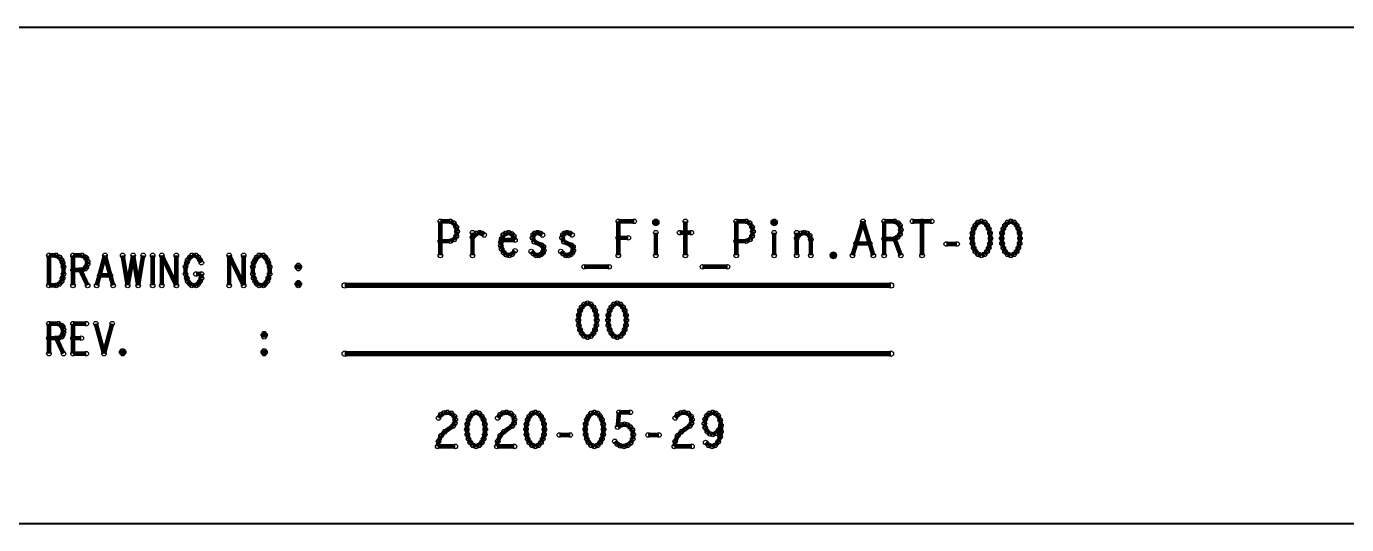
# Model space of a CAD drawing. Header units: millimetres. Extents: x 0 to 24, y 0 to 13.8.
# Drawn here: x 3.097 to 5.997, y 0 to 1.096 of the extents above; entities that cross this region are included whole.
import ezdxf

# ---------------------------------------------------------------- set-up
doc = ezdxf.new("R2010")
doc.units = ezdxf.units.MM
doc.layers.add('PRESS_FIT_PIN_A', color=11, linetype='Continuous')

# ---------------------------------------------------------------- blocks, each defined once
blk = doc.blocks.new('ROUND_3')
blk.add_circle((0, 0), 0.005)
blk = doc.blocks.new('ROUND_4')
blk.add_circle((0, 0), 0.006)

msp = doc.modelspace()

# ---------------------------------------------------------------- linework, layer by layer
at = {"layer": 'PRESS_FIT_PIN_A'}
for points, const_width in [([(7.8525, 1.0936), (0.7909, 1.0936)], 0.004), ([(4.0062, 0.592), (4.0062, 0.667)], 0.01), ([(4.0062, 0.667), (4.0282, 0.667)], 0.01), ([(4.0282, 0.667), (4.0355, 0.6632)], 0.01), ([(4.0355, 0.6632), (4.041, 0.6545)], 0.01), ([(4.3971, 0.592), (4.3971, 0.667)], 0.01), ([(4.3971, 0.667), (4.4319, 0.667)], 0.01), ([(4.4777, 0.6657), (4.4795, 0.667)], 0.01), ([(4.4777, 0.6632), (4.4777, 0.6657)], 0.01), ([(4.4795, 0.662), (4.4777, 0.6632)], 0.01), ([(4.4795, 0.667), (4.4813, 0.6657)], 0.01), ([(4.4813, 0.6632), (4.4795, 0.662)], 0.01), ([(4.4813, 0.6657), (4.4813, 0.6632)], 0.01), ([(4.5445, 0.667), (4.5445, 0.592)], 0.01), ([(4.6562, 0.592), (4.6562, 0.667)], 0.01), ([(4.6562, 0.667), (4.6782, 0.667)], 0.01), ([(4.6782, 0.667), (4.6855, 0.6632)], 0.01), ([(4.6855, 0.6632), (4.691, 0.6545)], 0.01), ([(4.7377, 0.6657), (4.7395, 0.667)], 0.01), ([(4.7377, 0.6632), (4.7377, 0.6657)], 0.01), ([(4.7395, 0.662), (4.7377, 0.6632)], 0.01), ([(4.7395, 0.667), (4.7413, 0.6657)], 0.01), ([(4.7413, 0.6632), (4.7395, 0.662)], 0.01), ([(4.7413, 0.6657), (4.7413, 0.6632)], 0.01), ([(4.9116, 0.592), (4.9345, 0.667)], 0.01), ([(4.9345, 0.667), (4.9574, 0.592)], 0.01), ([(4.9812, 0.592), (4.9812, 0.667)], 0.01), ([(4.9812, 0.667), (5.0041, 0.667)], 0.01), ([(5.0041, 0.667), (5.0114, 0.6632)], 0.01), ([(5.0114, 0.6632), (5.016, 0.6582)], 0.01), ([(5.0434, 0.667), (5.0856, 0.667)], 0.01), ([(5.0645, 0.667), (5.0645, 0.592)], 0.01), ([(5.1872, 0.6645), (5.1817, 0.6582)], 0.01), ([(5.1945, 0.667), (5.1872, 0.6645)], 0.01), ([(5.2018, 0.6645), (5.1945, 0.667)], 0.01), ([(5.2073, 0.6582), (5.2018, 0.6645)], 0.01), ([(5.2522, 0.6645), (5.2467, 0.6582)], 0.01), ([(5.2595, 0.667), (5.2522, 0.6645)], 0.01), ([(5.2668, 0.6645), (5.2595, 0.667)], 0.01), ([(5.2723, 0.6582), (5.2668, 0.6645)], 0.01), ([(4.041, 0.6345), (4.0364, 0.627)], 0.01), ([(4.041, 0.6545), (4.0428, 0.6445)], 0.01), ([(4.0428, 0.6445), (4.041, 0.6345)], 0.01), ([(4.0767, 0.592), (4.0767, 0.642)], 0.01), ([(4.0767, 0.632), (4.0813, 0.637)], 0.01), ([(4.0813, 0.637), (4.0858, 0.6407)], 0.01), ([(4.0858, 0.6407), (4.0923, 0.642)], 0.01), ([(4.0923, 0.642), (4.0968, 0.6407)], 0.01), ([(4.0968, 0.6407), (4.1023, 0.637)], 0.01), ([(4.1444, 0.637), (4.1408, 0.6282)], 0.01), ([(4.1499, 0.6407), (4.1444, 0.637)], 0.01), ([(4.1563, 0.642), (4.1499, 0.6407)], 0.01), ([(4.1628, 0.6395), (4.1563, 0.642)], 0.01), ([(4.1673, 0.6345), (4.1628, 0.6395)], 0.01), ([(4.1701, 0.6257), (4.1673, 0.6345)], 0.01), ([(4.2085, 0.6307), (4.2103, 0.637)], 0.01), ([(4.2103, 0.637), (4.214, 0.6407)], 0.01), ([(4.214, 0.6407), (4.2195, 0.642)], 0.01), ([(4.2195, 0.642), (4.225, 0.6407)], 0.01), ([(4.225, 0.6407), (4.2305, 0.637)], 0.01), ([(4.2735, 0.6307), (4.2753, 0.637)], 0.01), ([(4.2753, 0.637), (4.279, 0.6407)], 0.01), ([(4.279, 0.6407), (4.2845, 0.642)], 0.01), ([(4.2845, 0.642), (4.29, 0.6407)], 0.01), ([(4.29, 0.6407), (4.2955, 0.637)], 0.01), ([(4.4795, 0.642), (4.4795, 0.592)], 0.01), ([(4.5317, 0.642), (4.5573, 0.642)], 0.01), ([(4.691, 0.6345), (4.6864, 0.627)], 0.01), ([(4.691, 0.6545), (4.6928, 0.6445)], 0.01), ([(4.6928, 0.6445), (4.691, 0.6345)], 0.01), ([(4.7395, 0.642), (4.7395, 0.592)], 0.01), ([(4.7889, 0.592), (4.7889, 0.642)], 0.01), ([(4.7889, 0.6295), (4.7926, 0.6357)], 0.01), ([(4.7926, 0.6357), (4.7981, 0.6407)], 0.01), ([(4.7981, 0.6407), (4.8054, 0.642)], 0.01), ([(4.8054, 0.642), (4.8118, 0.6407)], 0.01), ([(4.8118, 0.6407), (4.8173, 0.6357)], 0.01), ([(4.8173, 0.6357), (4.8201, 0.627)], 0.01), ([(5.016, 0.6382), (5.0105, 0.632)], 0.01), ([(5.016, 0.6582), (5.0178, 0.6482)], 0.01), ([(5.0178, 0.6482), (5.016, 0.6382)], 0.01), ([(5.1753, 0.6407), (5.1743, 0.6295)], 0.01), ([(5.178, 0.6507), (5.1753, 0.6407)], 0.01), ([(5.1817, 0.6582), (5.178, 0.6507)], 0.01), ([(5.211, 0.6507), (5.2073, 0.6582)], 0.01), ([(5.2138, 0.6407), (5.211, 0.6507)], 0.01), ([(5.2147, 0.6295), (5.2138, 0.6407)], 0.01), ([(5.2403, 0.6407), (5.2393, 0.6295)], 0.01), ([(5.243, 0.6507), (5.2403, 0.6407)], 0.01), ([(5.2467, 0.6582), (5.243, 0.6507)], 0.01), ([(5.276, 0.6507), (5.2723, 0.6582)], 0.01), ([(5.2788, 0.6407), (5.276, 0.6507)], 0.01), ([(5.2797, 0.6295), (5.2788, 0.6407)], 0.01), ([(4.0282, 0.6232), (4.0062, 0.6232)], 0.01), ([(4.0364, 0.627), (4.0282, 0.6232)], 0.01), ([(4.1408, 0.6282), (4.1389, 0.6207)], 0.01), ([(4.1389, 0.6207), (4.1389, 0.6132)], 0.01), ([(4.1389, 0.6132), (4.1408, 0.6057)], 0.01), ([(4.1408, 0.6257), (4.1701, 0.6257)], 0.01), ([(4.1408, 0.6057), (4.1453, 0.5982)], 0.01), ([(4.2122, 0.622), (4.2085, 0.6307)], 0.01), ([(4.2287, 0.6145), (4.2122, 0.622)], 0.01), ([(4.2323, 0.6107), (4.2287, 0.6145)], 0.01), ([(4.2333, 0.6032), (4.2323, 0.6107)], 0.01), ([(4.2772, 0.622), (4.2735, 0.6307)], 0.01), ([(4.2937, 0.6145), (4.2772, 0.622)], 0.01), ([(4.2973, 0.6107), (4.2937, 0.6145)], 0.01), ([(4.2983, 0.6032), (4.2973, 0.6107)], 0.01), ([(4.4191, 0.6307), (4.3971, 0.6307)], 0.01), ([(4.6782, 0.6232), (4.6562, 0.6232)], 0.01), ([(4.6864, 0.627), (4.6782, 0.6232)], 0.01), ([(4.8201, 0.627), (4.8201, 0.592)], 0.01), ([(4.9492, 0.6182), (4.9198, 0.6182)], 0.01), ([(5.0041, 0.6282), (4.9812, 0.6282)], 0.01), ([(5.0105, 0.632), (5.0041, 0.6282)], 0.01), ([(5.0041, 0.6282), (5.0178, 0.592)], 0.01), ([(5.1176, 0.617), (5.1414, 0.617)], 0.01), ([(5.1743, 0.6295), (5.1753, 0.6182)], 0.01), ([(5.1753, 0.6182), (5.178, 0.6082)], 0.01), ([(5.178, 0.6082), (5.1817, 0.6007)], 0.01), ([(5.2073, 0.6007), (5.211, 0.6082)], 0.01), ([(5.211, 0.6082), (5.2138, 0.6182)], 0.01), ([(5.2138, 0.6182), (5.2147, 0.6295)], 0.01), ([(5.2393, 0.6295), (5.2403, 0.6182)], 0.01), ([(5.2403, 0.6182), (5.243, 0.6082)], 0.01), ([(5.243, 0.6082), (5.2467, 0.6007)], 0.01), ([(5.2723, 0.6007), (5.276, 0.6082)], 0.01), ([(5.276, 0.6082), (5.2788, 0.6182)], 0.01), ([(5.2788, 0.6182), (5.2797, 0.6295)], 0.01), ([(3.146, 0.592), (3.162, 0.592)], 0.01), ([(3.146, 0.592), (3.146, 0.526)], 0.01), ([(3.162, 0.592), (3.169, 0.588)], 0.01), ([(3.169, 0.588), (3.174, 0.582)], 0.01), ([(3.174, 0.582), (3.176, 0.576)], 0.01), ([(3.176, 0.576), (3.178, 0.567)], 0.01), ([(3.199, 0.592), (3.219, 0.592)], 0.01), ([(3.199, 0.592), (3.199, 0.526)], 0.01), ([(3.219, 0.592), (3.226, 0.588)], 0.01), ([(3.226, 0.588), (3.228, 0.585)], 0.01), ([(3.228, 0.585), (3.231, 0.579)], 0.01), ([(3.231, 0.579), (3.231, 0.573)], 0.01), ([(3.269, 0.592), (3.251, 0.526)], 0.01), ([(3.269, 0.592), (3.287, 0.526)], 0.01), ([(3.308, 0.592), (3.319, 0.526)], 0.01), ([(3.331, 0.592), (3.319, 0.526)], 0.01), ([(3.331, 0.592), (3.342, 0.526)], 0.01), ([(3.353, 0.592), (3.342, 0.526)], 0.01), ([(3.374, 0.592), (3.374, 0.526)], 0.01), ([(3.394, 0.592), (3.426, 0.526)], 0.01), ([(3.394, 0.592), (3.394, 0.526)], 0.01), ([(3.426, 0.592), (3.426, 0.526)], 0.01), ([(3.449, 0.576), (3.446, 0.567)], 0.01), ([(3.451, 0.582), (3.449, 0.576)], 0.01), ([(3.456, 0.588), (3.451, 0.582)], 0.01), ([(3.46, 0.592), (3.456, 0.588)], 0.01), ([(3.469, 0.592), (3.46, 0.592)], 0.01), ([(3.474, 0.588), (3.469, 0.592)], 0.01), ([(3.478, 0.582), (3.474, 0.588)], 0.01), ([(3.481, 0.576), (3.478, 0.582)], 0.01), ([(3.542, 0.592), (3.574, 0.526)], 0.01), ([(3.542, 0.592), (3.542, 0.526)], 0.01), ([(3.574, 0.592), (3.574, 0.526)], 0.01), ([(3.596, 0.576), (3.594, 0.567)], 0.01), ([(3.599, 0.582), (3.596, 0.576)], 0.01), ([(3.603, 0.588), (3.599, 0.582)], 0.01), ([(3.608, 0.592), (3.603, 0.588)], 0.01), ([(3.617, 0.592), (3.608, 0.592)], 0.01), ([(3.621, 0.588), (3.617, 0.592)], 0.01), ([(3.626, 0.582), (3.621, 0.588)], 0.01), ([(3.628, 0.576), (3.626, 0.582)], 0.01), ([(3.631, 0.567), (3.628, 0.576)], 0.01), ([(4.1453, 0.5982), (4.1508, 0.5932)], 0.01), ([(4.1508, 0.5932), (4.1573, 0.592)], 0.01), ([(4.1573, 0.592), (4.1637, 0.5945)], 0.01), ([(4.1637, 0.5945), (4.1701, 0.602)], 0.01), ([(4.2058, 0.6007), (4.2103, 0.5957)], 0.01), ([(4.2103, 0.5957), (4.2168, 0.592)], 0.01), ([(4.2168, 0.592), (4.2223, 0.592)], 0.01), ([(4.2223, 0.592), (4.2278, 0.5945)], 0.01), ([(4.2278, 0.5945), (4.2314, 0.5982)], 0.01), ([(4.2314, 0.5982), (4.2333, 0.6032)], 0.01), ([(4.2708, 0.6007), (4.2753, 0.5957)], 0.01), ([(4.2753, 0.5957), (4.2818, 0.592)], 0.01), ([(4.2818, 0.592), (4.2873, 0.592)], 0.01), ([(4.2873, 0.592), (4.2928, 0.5945)], 0.01), ([(4.2928, 0.5945), (4.2964, 0.5982)], 0.01), ([(4.2964, 0.5982), (4.2983, 0.6032)], 0.01), ([(4.8677, 0.5932), (4.8695, 0.5945)], 0.01), ([(4.8677, 0.5907), (4.8677, 0.5932)], 0.01), ([(4.8695, 0.5895), (4.8677, 0.5907)], 0.01), ([(4.8695, 0.5945), (4.8713, 0.5932)], 0.01), ([(4.8713, 0.5907), (4.8695, 0.5895)], 0.01), ([(4.8713, 0.5932), (4.8713, 0.5907)], 0.01), ([(5.1817, 0.6007), (5.1872, 0.5945)], 0.01), ([(5.1872, 0.5945), (5.1945, 0.592)], 0.01), ([(5.1945, 0.592), (5.2018, 0.5945)], 0.01), ([(5.2018, 0.5945), (5.2073, 0.6007)], 0.01), ([(5.2467, 0.6007), (5.2522, 0.5945)], 0.01), ([(5.2522, 0.5945), (5.2595, 0.592)], 0.01), ([(5.2595, 0.592), (5.2668, 0.5945)], 0.01), ([(5.2668, 0.5945), (5.2723, 0.6007)], 0.01), ([(3.178, 0.551), (3.176, 0.542)], 0.01), ([(3.178, 0.567), (3.178, 0.551)], 0.01), ([(3.219, 0.56), (3.199, 0.56)], 0.01), ([(3.215, 0.56), (3.231, 0.526)], 0.01), ([(3.226, 0.563), (3.219, 0.56)], 0.01), ([(3.228, 0.567), (3.226, 0.563)], 0.01), ([(3.231, 0.573), (3.228, 0.567)], 0.01), ([(3.258, 0.548), (3.281, 0.548)], 0.01), ([(3.446, 0.567), (3.446, 0.551)], 0.01), ([(3.446, 0.551), (3.449, 0.542)], 0.01), ([(3.469, 0.551), (3.481, 0.551)], 0.01), ([(3.481, 0.542), (3.481, 0.551)], 0.01), ([(3.594, 0.567), (3.594, 0.551)], 0.01), ([(3.594, 0.551), (3.596, 0.542)], 0.01), ([(3.628, 0.542), (3.631, 0.551)], 0.01), ([(3.631, 0.551), (3.631, 0.567)], 0.01), ([(3.694, 0.57), (3.692, 0.567)], 0.01), ([(3.692, 0.567), (3.694, 0.563)], 0.01), ([(3.696, 0.567), (3.694, 0.57)], 0.01), ([(3.694, 0.563), (3.696, 0.567)], 0.01), ([(4.322, 0.567), (4.377, 0.567)], 0.01), ([(4.582, 0.567), (4.637, 0.567)], 0.01), ([(3.162, 0.526), (3.146, 0.526)], 0.01), ([(3.169, 0.529), (3.162, 0.526)], 0.01), ([(3.174, 0.535), (3.169, 0.529)], 0.01), ([(3.176, 0.542), (3.174, 0.535)], 0.01), ([(3.449, 0.542), (3.451, 0.535)], 0.01), ([(3.451, 0.535), (3.456, 0.529)], 0.01), ([(3.456, 0.529), (3.46, 0.526)], 0.01), ([(3.46, 0.526), (3.469, 0.526)], 0.01), ([(3.469, 0.526), (3.474, 0.529)], 0.01), ([(3.474, 0.529), (3.478, 0.535)], 0.01), ([(3.478, 0.535), (3.481, 0.542)], 0.01), ([(3.596, 0.542), (3.599, 0.535)], 0.01), ([(3.599, 0.535), (3.603, 0.529)], 0.01), ([(3.603, 0.529), (3.608, 0.526)], 0.01), ([(3.608, 0.526), (3.617, 0.526)], 0.01), ([(3.617, 0.526), (3.621, 0.529)], 0.01), ([(3.621, 0.529), (3.626, 0.535)], 0.01), ([(3.626, 0.535), (3.628, 0.542)], 0.01), ([(3.694, 0.532), (3.692, 0.529)], 0.01), ([(3.692, 0.529), (3.694, 0.526)], 0.01), ([(3.696, 0.529), (3.694, 0.532)], 0.01), ([(3.694, 0.526), (3.696, 0.529)], 0.01), ([(3.796, 0.526), (4.996, 0.526)], 0.012), ([(4.3103, 0.4607), (4.3093, 0.4495)], 0.01), ([(4.313, 0.4707), (4.3103, 0.4607)], 0.01), ([(4.3167, 0.4782), (4.313, 0.4707)], 0.01), ([(4.3222, 0.4845), (4.3167, 0.4782)], 0.01), ([(4.3295, 0.487), (4.3222, 0.4845)], 0.01), ([(4.3368, 0.4845), (4.3295, 0.487)], 0.01), ([(4.3423, 0.4782), (4.3368, 0.4845)], 0.01), ([(4.346, 0.4707), (4.3423, 0.4782)], 0.01), ([(4.3488, 0.4607), (4.346, 0.4707)], 0.01), ([(4.3497, 0.4495), (4.3488, 0.4607)], 0.01), ([(4.3753, 0.4607), (4.3743, 0.4495)], 0.01), ([(4.378, 0.4707), (4.3753, 0.4607)], 0.01), ([(4.3817, 0.4782), (4.378, 0.4707)], 0.01), ([(4.3872, 0.4845), (4.3817, 0.4782)], 0.01), ([(4.3945, 0.487), (4.3872, 0.4845)], 0.01), ([(4.4018, 0.4845), (4.3945, 0.487)], 0.01), ([(4.4073, 0.4782), (4.4018, 0.4845)], 0.01), ([(4.411, 0.4707), (4.4073, 0.4782)], 0.01), ([(4.4138, 0.4607), (4.411, 0.4707)], 0.01), ([(4.4147, 0.4495), (4.4138, 0.4607)], 0.01), ([(3.146, 0.442), (3.167, 0.442)], 0.01), ([(3.146, 0.442), (3.146, 0.376)], 0.01), ([(3.167, 0.442), (3.174, 0.438)], 0.01), ([(3.174, 0.438), (3.176, 0.435)], 0.01), ([(3.176, 0.435), (3.178, 0.429)], 0.01), ([(3.199, 0.442), (3.228, 0.442)], 0.01), ([(3.199, 0.442), (3.199, 0.376)], 0.01), ([(3.249, 0.442), (3.267, 0.376)], 0.01), ([(3.285, 0.442), (3.267, 0.376)], 0.01), ([(4.3093, 0.4495), (4.3103, 0.4382)], 0.01), ([(4.3103, 0.4382), (4.313, 0.4282)], 0.01), ([(4.346, 0.4282), (4.3488, 0.4382)], 0.01), ([(4.3488, 0.4382), (4.3497, 0.4495)], 0.01), ([(4.3743, 0.4495), (4.3753, 0.4382)], 0.01), ([(4.3753, 0.4382), (4.378, 0.4282)], 0.01), ([(4.411, 0.4282), (4.4138, 0.4382)], 0.01), ([(4.4138, 0.4382), (4.4147, 0.4495)], 0.01), ([(3.167, 0.41), (3.146, 0.41)], 0.01), ([(3.162, 0.41), (3.178, 0.376)], 0.01), ([(3.174, 0.413), (3.167, 0.41)], 0.01), ([(3.176, 0.417), (3.174, 0.413)], 0.01), ([(3.178, 0.423), (3.176, 0.417)], 0.01), ([(3.178, 0.429), (3.178, 0.423)], 0.01), ([(3.199, 0.41), (3.217, 0.41)], 0.01), ([(3.619, 0.42), (3.617, 0.417)], 0.01), ([(3.617, 0.417), (3.619, 0.413)], 0.01), ([(3.621, 0.417), (3.619, 0.42)], 0.01), ([(3.619, 0.413), (3.621, 0.417)], 0.01), ([(4.313, 0.4282), (4.3167, 0.4207)], 0.01), ([(4.3167, 0.4207), (4.3222, 0.4145)], 0.01), ([(4.3222, 0.4145), (4.3295, 0.412)], 0.01), ([(4.3295, 0.412), (4.3368, 0.4145)], 0.01), ([(4.3368, 0.4145), (4.3423, 0.4207)], 0.01), ([(4.3423, 0.4207), (4.346, 0.4282)], 0.01), ([(4.378, 0.4282), (4.3817, 0.4207)], 0.01), ([(4.3817, 0.4207), (4.3872, 0.4145)], 0.01), ([(4.3872, 0.4145), (4.3945, 0.412)], 0.01), ([(4.3945, 0.412), (4.4018, 0.4145)], 0.01), ([(4.4018, 0.4145), (4.4073, 0.4207)], 0.01), ([(4.4073, 0.4207), (4.411, 0.4282)], 0.01), ([(3.199, 0.376), (3.228, 0.376)], 0.01), ([(3.308, 0.382), (3.306, 0.379)], 0.01), ([(3.306, 0.379), (3.308, 0.376)], 0.01), ([(3.31, 0.379), (3.308, 0.382)], 0.01), ([(3.308, 0.376), (3.31, 0.379)], 0.01), ([(3.619, 0.382), (3.617, 0.379)], 0.01), ([(3.617, 0.379), (3.619, 0.376)], 0.01), ([(3.621, 0.379), (3.619, 0.382)], 0.01), ([(3.619, 0.376), (3.621, 0.379)], 0.01), ([(3.796, 0.376), (4.996, 0.376)], 0.012), ([(4.0021, 0.2345), (4.0076, 0.242)], 0.01), ([(4.0076, 0.242), (4.014, 0.2457)], 0.01), ([(4.014, 0.2457), (4.0213, 0.247)], 0.01), ([(4.0213, 0.247), (4.0305, 0.2445)], 0.01), ([(4.0305, 0.2445), (4.0369, 0.2382)], 0.01), ([(4.0369, 0.2382), (4.0388, 0.2307)], 0.01), ([(4.0388, 0.2307), (4.0378, 0.2232)], 0.01), ([(4.068, 0.2307), (4.0653, 0.2207)], 0.01), ([(4.0717, 0.2382), (4.068, 0.2307)], 0.01), ([(4.0772, 0.2445), (4.0717, 0.2382)], 0.01), ([(4.0845, 0.247), (4.0772, 0.2445)], 0.01), ([(4.0918, 0.2445), (4.0845, 0.247)], 0.01), ([(4.0973, 0.2382), (4.0918, 0.2445)], 0.01), ([(4.101, 0.2307), (4.0973, 0.2382)], 0.01), ([(4.1038, 0.2207), (4.101, 0.2307)], 0.01), ([(4.1321, 0.2345), (4.1376, 0.242)], 0.01), ([(4.1376, 0.242), (4.144, 0.2457)], 0.01), ([(4.144, 0.2457), (4.1513, 0.247)], 0.01), ([(4.1513, 0.247), (4.1605, 0.2445)], 0.01), ([(4.1605, 0.2445), (4.1669, 0.2382)], 0.01), ([(4.1669, 0.2382), (4.1688, 0.2307)], 0.01), ([(4.1688, 0.2307), (4.1678, 0.2232)], 0.01), ([(4.198, 0.2307), (4.1953, 0.2207)], 0.01), ([(4.2017, 0.2382), (4.198, 0.2307)], 0.01), ([(4.2072, 0.2445), (4.2017, 0.2382)], 0.01), ([(4.2145, 0.247), (4.2072, 0.2445)], 0.01), ([(4.2218, 0.2445), (4.2145, 0.247)], 0.01), ([(4.2273, 0.2382), (4.2218, 0.2445)], 0.01), ([(4.231, 0.2307), (4.2273, 0.2382)], 0.01), ([(4.2338, 0.2207), (4.231, 0.2307)], 0.01), ([(4.328, 0.2307), (4.3253, 0.2207)], 0.01), ([(4.3317, 0.2382), (4.328, 0.2307)], 0.01), ([(4.3372, 0.2445), (4.3317, 0.2382)], 0.01), ([(4.3445, 0.247), (4.3372, 0.2445)], 0.01), ([(4.3518, 0.2445), (4.3445, 0.247)], 0.01), ([(4.3573, 0.2382), (4.3518, 0.2445)], 0.01), ([(4.361, 0.2307), (4.3573, 0.2382)], 0.01), ([(4.3638, 0.2207), (4.361, 0.2307)], 0.01), ([(4.3958, 0.2145), (4.3985, 0.247)], 0.01), ([(4.3985, 0.247), (4.4233, 0.247)], 0.01), ([(4.5221, 0.2345), (4.5276, 0.242)], 0.01), ([(4.5276, 0.242), (4.534, 0.2457)], 0.01), ([(4.534, 0.2457), (4.5413, 0.247)], 0.01), ([(4.5413, 0.247), (4.5505, 0.2445)], 0.01), ([(4.5505, 0.2445), (4.5569, 0.2382)], 0.01), ([(4.5569, 0.2382), (4.5588, 0.2307)], 0.01), ([(4.5588, 0.2307), (4.5578, 0.2232)], 0.01), ([(4.588, 0.232), (4.5862, 0.222)], 0.01), ([(4.5917, 0.2395), (4.588, 0.232)], 0.01), ([(4.5972, 0.2445), (4.5917, 0.2395)], 0.01), ([(4.6045, 0.247), (4.5972, 0.2445)], 0.01), ([(4.6109, 0.2445), (4.6045, 0.247)], 0.01), ([(4.6164, 0.2395), (4.6109, 0.2445)], 0.01), ([(4.621, 0.2295), (4.6164, 0.2395)], 0.01), ([(4.6228, 0.2182), (4.621, 0.2295)], 0.01), ([(4.0158, 0.2045), (4.0076, 0.1957)], 0.01), ([(4.0342, 0.217), (4.0158, 0.2045)], 0.01), ([(4.0378, 0.2232), (4.0342, 0.217)], 0.01), ([(4.0653, 0.2207), (4.0643, 0.2095)], 0.01), ([(4.0643, 0.2095), (4.0653, 0.1982)], 0.01), ([(4.0653, 0.1982), (4.068, 0.1882)], 0.01), ([(4.101, 0.1882), (4.1038, 0.1982)], 0.01), ([(4.1047, 0.2095), (4.1038, 0.2207)], 0.01), ([(4.1038, 0.1982), (4.1047, 0.2095)], 0.01), ([(4.1458, 0.2045), (4.1376, 0.1957)], 0.01), ([(4.1642, 0.217), (4.1458, 0.2045)], 0.01), ([(4.1678, 0.2232), (4.1642, 0.217)], 0.01), ([(4.1953, 0.2207), (4.1943, 0.2095)], 0.01), ([(4.1943, 0.2095), (4.1953, 0.1982)], 0.01), ([(4.1953, 0.1982), (4.198, 0.1882)], 0.01), ([(4.231, 0.1882), (4.2338, 0.1982)], 0.01), ([(4.2347, 0.2095), (4.2338, 0.2207)], 0.01), ([(4.2338, 0.1982), (4.2347, 0.2095)], 0.01), ([(4.3253, 0.2207), (4.3243, 0.2095)], 0.01), ([(4.3243, 0.2095), (4.3253, 0.1982)], 0.01), ([(4.3253, 0.1982), (4.328, 0.1882)], 0.01), ([(4.361, 0.1882), (4.3638, 0.1982)], 0.01), ([(4.3647, 0.2095), (4.3638, 0.2207)], 0.01), ([(4.3638, 0.1982), (4.3647, 0.2095)], 0.01), ([(4.404, 0.2195), (4.3958, 0.2145)], 0.01), ([(4.4104, 0.2207), (4.404, 0.2195)], 0.01), ([(4.4168, 0.2195), (4.4104, 0.2207)], 0.01), ([(4.4233, 0.2145), (4.4168, 0.2195)], 0.01), ([(4.4278, 0.2082), (4.4233, 0.2145)], 0.01), ([(4.4297, 0.1982), (4.4278, 0.2082)], 0.01), ([(4.4288, 0.1882), (4.4297, 0.1982)], 0.01), ([(4.5358, 0.2045), (4.5276, 0.1957)], 0.01), ([(4.5542, 0.217), (4.5358, 0.2045)], 0.01), ([(4.5578, 0.2232), (4.5542, 0.217)], 0.01), ([(4.5862, 0.222), (4.588, 0.2132)], 0.01), ([(4.588, 0.2132), (4.5926, 0.2045)], 0.01), ([(4.5926, 0.2045), (4.5981, 0.1995)], 0.01), ([(4.5981, 0.1995), (4.6045, 0.1982)], 0.01), ([(4.6045, 0.1982), (4.6118, 0.2007)], 0.01), ([(4.6118, 0.2007), (4.6173, 0.207)], 0.01), ([(4.6173, 0.207), (4.6228, 0.2182)], 0.01), ([(4.621, 0.1932), (4.6228, 0.2045)], 0.01), ([(4.6228, 0.2045), (4.6228, 0.2182)], 0.01), ([(4.0021, 0.1832), (4.0003, 0.172)], 0.01), ([(4.0003, 0.172), (4.0388, 0.172)], 0.01), ([(4.0076, 0.1957), (4.0021, 0.1832)], 0.01), ([(4.068, 0.1882), (4.0717, 0.1807)], 0.01), ([(4.0717, 0.1807), (4.0772, 0.1745)], 0.01), ([(4.0772, 0.1745), (4.0845, 0.172)], 0.01), ([(4.0845, 0.172), (4.0918, 0.1745)], 0.01), ([(4.0918, 0.1745), (4.0973, 0.1807)], 0.01), ([(4.0973, 0.1807), (4.101, 0.1882)], 0.01), ([(4.1321, 0.1832), (4.1303, 0.172)], 0.01), ([(4.1303, 0.172), (4.1688, 0.172)], 0.01), ([(4.1376, 0.1957), (4.1321, 0.1832)], 0.01), ([(4.198, 0.1882), (4.2017, 0.1807)], 0.01), ([(4.2017, 0.1807), (4.2072, 0.1745)], 0.01), ([(4.2072, 0.1745), (4.2145, 0.172)], 0.01), ([(4.2145, 0.172), (4.2218, 0.1745)], 0.01), ([(4.2218, 0.1745), (4.2273, 0.1807)], 0.01), ([(4.2273, 0.1807), (4.231, 0.1882)], 0.01), ([(4.2676, 0.197), (4.2914, 0.197)], 0.01), ([(4.328, 0.1882), (4.3317, 0.1807)], 0.01), ([(4.3317, 0.1807), (4.3372, 0.1745)], 0.01), ([(4.3372, 0.1745), (4.3445, 0.172)], 0.01), ([(4.3445, 0.172), (4.3518, 0.1745)], 0.01), ([(4.3518, 0.1745), (4.3573, 0.1807)], 0.01), ([(4.3573, 0.1807), (4.361, 0.1882)], 0.01), ([(4.3893, 0.1832), (4.3948, 0.177)], 0.01), ([(4.3948, 0.177), (4.4013, 0.1732)], 0.01), ([(4.4013, 0.1732), (4.4095, 0.172)], 0.01), ([(4.4095, 0.172), (4.4178, 0.1745)], 0.01), ([(4.4178, 0.1745), (4.4242, 0.1795)], 0.01), ([(4.4242, 0.1795), (4.4288, 0.1882)], 0.01), ([(4.4626, 0.197), (4.4864, 0.197)], 0.01), ([(4.5221, 0.1832), (4.5203, 0.172)], 0.01), ([(4.5203, 0.172), (4.5588, 0.172)], 0.01), ([(4.5276, 0.1957), (4.5221, 0.1832)], 0.01), ([(4.5889, 0.1807), (4.5953, 0.1745)], 0.01), ([(4.5953, 0.1745), (4.6027, 0.172)], 0.01), ([(4.6027, 0.172), (4.61, 0.1745)], 0.01), ([(4.61, 0.1745), (4.6164, 0.182)], 0.01), ([(4.6164, 0.182), (4.621, 0.1932)], 0.01), ([(0.002, 0.002), (23.405, 0.002)], 0.004), ([(0.002, 0.002), (23.405, 0.002)], 0.004)]:
    msp.add_lwpolyline(points, dxfattribs=dict(at, const_width=const_width))

# ---------------------------------------------------------------- block references
for name, p in [('ROUND_3', (4.0062, 0.667)), ('ROUND_3', (4.0282, 0.667)), ('ROUND_3', (4.0355, 0.6632)), ('ROUND_3', (4.3971, 0.667)), ('ROUND_3', (4.4319, 0.667)), ('ROUND_3', (4.4777, 0.6657)), ('ROUND_3', (4.4777, 0.6632)), ('ROUND_3', (4.4795, 0.667)), ('ROUND_3', (4.4813, 0.6657)), ('ROUND_3', (4.4813, 0.6632)), ('ROUND_3', (4.5445, 0.667)), ('ROUND_3', (4.6562, 0.667)), ('ROUND_3', (4.6782, 0.667)), ('ROUND_3', (4.6855, 0.6632)), ('ROUND_3', (4.7377, 0.6657)), ('ROUND_3', (4.7377, 0.6632)), ('ROUND_3', (4.7395, 0.667)), ('ROUND_3', (4.7413, 0.6657)), ('ROUND_3', (4.7413, 0.6632)), ('ROUND_3', (4.9345, 0.667)), ('ROUND_3', (4.9812, 0.667)), ('ROUND_3', (5.0041, 0.667)), ('ROUND_3', (5.0114, 0.6632)), ('ROUND_3', (5.0434, 0.667)), ('ROUND_3', (5.0645, 0.667)), ('ROUND_3', (5.0856, 0.667)), ('ROUND_3', (5.1872, 0.6645)), ('ROUND_3', (5.1945, 0.667)), ('ROUND_3', (5.1945, 0.667)), ('ROUND_3', (5.2018, 0.6645)), ('ROUND_3', (5.2522, 0.6645)), ('ROUND_3', (5.2595, 0.667)), ('ROUND_3', (5.2595, 0.667)), ('ROUND_3', (5.2668, 0.6645)), ('ROUND_3', (4.041, 0.6545)), ('ROUND_3', (4.041, 0.6345)), ('ROUND_3', (4.0428, 0.6445)), ('ROUND_3', (4.0767, 0.642)), ('ROUND_3', (4.0813, 0.637)), ('ROUND_3', (4.0858, 0.6407)), ('ROUND_3', (4.0923, 0.642)), ('ROUND_3', (4.0968, 0.6407)), ('ROUND_3', (4.1023, 0.637)), ('ROUND_3', (4.1444, 0.637)), ('ROUND_3', (4.1499, 0.6407)), ('ROUND_3', (4.1563, 0.642)), ('ROUND_3', (4.1628, 0.6395)), ('ROUND_3', (4.1673, 0.6345)), ('ROUND_3', (4.2103, 0.637)), ('ROUND_3', (4.214, 0.6407)), ('ROUND_3', (4.2195, 0.642)), ('ROUND_3', (4.225, 0.6407)), ('ROUND_3', (4.2305, 0.637)), ('ROUND_3', (4.2753, 0.637)), ('ROUND_3', (4.279, 0.6407)), ('ROUND_3', (4.2845, 0.642)), ('ROUND_3', (4.29, 0.6407)), ('ROUND_3', (4.2955, 0.637)), ('ROUND_3', (4.4795, 0.662)), ('ROUND_3', (4.4795, 0.662)), ('ROUND_3', (4.4795, 0.642)), ('ROUND_3', (4.5317, 0.642)), ('ROUND_3', (4.5573, 0.642)), ('ROUND_3', (4.691, 0.6545)), ('ROUND_3', (4.691, 0.6345)), ('ROUND_3', (4.6928, 0.6445)), ('ROUND_3', (4.7395, 0.662)), ('ROUND_3', (4.7395, 0.662)), ('ROUND_3', (4.7395, 0.642)), ('ROUND_3', (4.7889, 0.642)), ('ROUND_3', (4.7926, 0.6357)), ('ROUND_3', (4.7981, 0.6407)), ('ROUND_3', (4.8054, 0.642)), ('ROUND_3', (4.8118, 0.6407)), ('ROUND_3', (4.8173, 0.6357)), ('ROUND_3', (5.016, 0.6582)), ('ROUND_3', (5.016, 0.6382)), ('ROUND_3', (5.0178, 0.6482)), ('ROUND_3', (5.1753, 0.6407)), ('ROUND_3', (5.178, 0.6507)), ('ROUND_3', (5.1817, 0.6582)), ('ROUND_3', (5.2073, 0.6582)), ('ROUND_3', (5.211, 0.6507)), ('ROUND_3', (5.2138, 0.6407)), ('ROUND_3', (5.2403, 0.6407)), ('ROUND_3', (5.243, 0.6507)), ('ROUND_3', (5.2467, 0.6582)), ('ROUND_3', (5.2723, 0.6582)), ('ROUND_3', (5.276, 0.6507)), ('ROUND_3', (5.2788, 0.6407)), ('ROUND_3', (4.0062, 0.6232)), ('ROUND_3', (4.0282, 0.6232)), ('ROUND_3', (4.0364, 0.627)), ('ROUND_3', (4.0767, 0.632)), ('ROUND_3', (4.1389, 0.6207)), ('ROUND_3', (4.1389, 0.6132)), ('ROUND_3', (4.1408, 0.6282)), ('ROUND_3', (4.1408, 0.6257)), ('ROUND_3', (4.1408, 0.6057)), ('ROUND_3', (4.1701, 0.6257)), ('ROUND_3', (4.2085, 0.6307)), ('ROUND_3', (4.2122, 0.622)), ('ROUND_3', (4.2287, 0.6145)), ('ROUND_3', (4.2323, 0.6107)), ('ROUND_3', (4.2735, 0.6307)), ('ROUND_3', (4.2772, 0.622)), ('ROUND_3', (4.2937, 0.6145)), ('ROUND_3', (4.2973, 0.6107)), ('ROUND_3', (4.3971, 0.6307)), ('ROUND_3', (4.4191, 0.6307)), ('ROUND_3', (4.6562, 0.6232)), ('ROUND_3', (4.6782, 0.6232)), ('ROUND_3', (4.6864, 0.627)), ('ROUND_3', (4.7889, 0.6295)), ('ROUND_3', (4.8201, 0.627)), ('ROUND_3', (4.9198, 0.6182)), ('ROUND_3', (4.9492, 0.6182)), ('ROUND_3', (4.9812, 0.6282)), ('ROUND_3', (5.0041, 0.6282)), ('ROUND_3', (5.0041, 0.6282)), ('ROUND_3', (5.0105, 0.632)), ('ROUND_3', (5.1176, 0.617)), ('ROUND_3', (5.1414, 0.617)), ('ROUND_3', (5.1743, 0.6295)), ('ROUND_3', (5.1753, 0.6182)), ('ROUND_3', (5.178, 0.6082)), ('ROUND_3', (5.211, 0.6082)), ('ROUND_3', (5.2138, 0.6182)), ('ROUND_3', (5.2147, 0.6295)), ('ROUND_3', (5.2393, 0.6295)), ('ROUND_3', (5.2403, 0.6182)), ('ROUND_3', (5.243, 0.6082)), ('ROUND_3', (5.276, 0.6082)), ('ROUND_3', (5.2788, 0.6182)), ('ROUND_3', (5.2797, 0.6295)), ('ROUND_3', (3.146, 0.592)), ('ROUND_3', (3.146, 0.592)), ('ROUND_3', (3.162, 0.592)), ('ROUND_3', (3.162, 0.592)), ('ROUND_3', (3.169, 0.588)), ('ROUND_3', (3.169, 0.588)), ('ROUND_3', (3.174, 0.582)), ('ROUND_3', (3.174, 0.582)), ('ROUND_3', (3.176, 0.576)), ('ROUND_3', (3.176, 0.576)), ('ROUND_3', (3.199, 0.592)), ('ROUND_3', (3.199, 0.592)), ('ROUND_3', (3.219, 0.592)), ('ROUND_3', (3.219, 0.592)), ('ROUND_3', (3.226, 0.588)), ('ROUND_3', (3.226, 0.588)), ('ROUND_3', (3.228, 0.585)), ('ROUND_3', (3.228, 0.585)), ('ROUND_3', (3.231, 0.579)), ('ROUND_3', (3.231, 0.579)), ('ROUND_3', (3.269, 0.592)), ('ROUND_3', (3.269, 0.592)), ('ROUND_3', (3.308, 0.592)), ('ROUND_3', (3.331, 0.592)), ('ROUND_3', (3.331, 0.592)), ('ROUND_3', (3.353, 0.592)), ('ROUND_3', (3.374, 0.592)), ('ROUND_3', (3.394, 0.592)), ('ROUND_3', (3.394, 0.592)), ('ROUND_3', (3.426, 0.592)), ('ROUND_3', (3.449, 0.576)), ('ROUND_3', (3.449, 0.576)), ('ROUND_3', (3.451, 0.582)), ('ROUND_3', (3.451, 0.582)), ('ROUND_3', (3.456, 0.588)), ('ROUND_3', (3.456, 0.588)), ('ROUND_3', (3.46, 0.592)), ('ROUND_3', (3.46, 0.592)), ('ROUND_3', (3.469, 0.592)), ('ROUND_3', (3.469, 0.592)), ('ROUND_3', (3.474, 0.588)), ('ROUND_3', (3.474, 0.588)), ('ROUND_3', (3.478, 0.582)), ('ROUND_3', (3.478, 0.582)), ('ROUND_3', (3.481, 0.576)), ('ROUND_3', (3.542, 0.592)), ('ROUND_3', (3.542, 0.592)), ('ROUND_3', (3.574, 0.592)), ('ROUND_3', (3.596, 0.576)), ('ROUND_3', (3.596, 0.576)), ('ROUND_3', (3.599, 0.582)), ('ROUND_3', (3.599, 0.582)), ('ROUND_3', (3.603, 0.588)), ('ROUND_3', (3.603, 0.588)), ('ROUND_3', (3.608, 0.592)), ('ROUND_3', (3.608, 0.592)), ('ROUND_3', (3.617, 0.592)), ('ROUND_3', (3.617, 0.592)), ('ROUND_3', (3.621, 0.588)), ('ROUND_3', (3.621, 0.588)), ('ROUND_3', (3.626, 0.582)), ('ROUND_3', (3.626, 0.582)), ('ROUND_3', (3.628, 0.576)), ('ROUND_3', (3.628, 0.576)), ('ROUND_3', (4.0062, 0.592)), ('ROUND_3', (4.0767, 0.592)), ('ROUND_3', (4.1453, 0.5982)), ('ROUND_3', (4.1508, 0.5932)), ('ROUND_3', (4.1573, 0.592)), ('ROUND_3', (4.1637, 0.5945)), ('ROUND_3', (4.1701, 0.602)), ('ROUND_3', (4.2058, 0.6007)), ('ROUND_3', (4.2103, 0.5957)), ('ROUND_3', (4.2168, 0.592)), ('ROUND_3', (4.2223, 0.592)), ('ROUND_3', (4.2278, 0.5945)), ('ROUND_3', (4.2314, 0.5982)), ('ROUND_3', (4.2333, 0.6032)), ('ROUND_3', (4.2708, 0.6007)), ('ROUND_3', (4.2753, 0.5957)), ('ROUND_3', (4.2818, 0.592)), ('ROUND_3', (4.2873, 0.592)), ('ROUND_3', (4.2928, 0.5945)), ('ROUND_3', (4.2964, 0.5982)), ('ROUND_3', (4.2983, 0.6032)), ('ROUND_3', (4.3971, 0.592)), ('ROUND_3', (4.4795, 0.592)), ('ROUND_3', (4.5445, 0.592)), ('ROUND_3', (4.6562, 0.592)), ('ROUND_3', (4.7395, 0.592)), ('ROUND_3', (4.7889, 0.592)), ('ROUND_3', (4.8201, 0.592)), ('ROUND_3', (4.8677, 0.5932)), ('ROUND_3', (4.8677, 0.5907)), ('ROUND_3', (4.8695, 0.5945)), ('ROUND_3', (4.8695, 0.5895)), ('ROUND_3', (4.8695, 0.5895)), ('ROUND_3', (4.8713, 0.5932)), ('ROUND_3', (4.8713, 0.5907)), ('ROUND_3', (4.9116, 0.592)), ('ROUND_3', (4.9574, 0.592)), ('ROUND_3', (4.9812, 0.592)), ('ROUND_3', (5.0178, 0.592)), ('ROUND_3', (5.0645, 0.592)), ('ROUND_3', (5.1817, 0.6007)), ('ROUND_3', (5.1872, 0.5945)), ('ROUND_3', (5.1945, 0.592)), ('ROUND_3', (5.2018, 0.5945)), ('ROUND_3', (5.2073, 0.6007)), ('ROUND_3', (5.2467, 0.6007)), ('ROUND_3', (5.2522, 0.5945)), ('ROUND_3', (5.2595, 0.592)), ('ROUND_3', (5.2668, 0.5945)), ('ROUND_3', (5.2723, 0.6007)), ('ROUND_3', (3.178, 0.567)), ('ROUND_3', (3.178, 0.567)), ('ROUND_3', (3.178, 0.551)), ('ROUND_3', (3.178, 0.551)), ('ROUND_3', (3.199, 0.56)), ('ROUND_3', (3.215, 0.56)), ('ROUND_3', (3.219, 0.56)), ('ROUND_3', (3.219, 0.56)), ('ROUND_3', (3.226, 0.563)), ('ROUND_3', (3.226, 0.563)), ('ROUND_3', (3.228, 0.567)), ('ROUND_3', (3.228, 0.567)), ('ROUND_3', (3.231, 0.573)), ('ROUND_3', (3.231, 0.573)), ('ROUND_3', (3.258, 0.548)), ('ROUND_3', (3.281, 0.548)), ('ROUND_3', (3.446, 0.567)), ('ROUND_3', (3.446, 0.567)), ('ROUND_3', (3.446, 0.551)), ('ROUND_3', (3.446, 0.551)), ('ROUND_3', (3.469, 0.551)), ('ROUND_3', (3.481, 0.551)), ('ROUND_3', (3.481, 0.551)), ('ROUND_3', (3.594, 0.567)), ('ROUND_3', (3.594, 0.567)), ('ROUND_3', (3.594, 0.551)), ('ROUND_3', (3.594, 0.551)), ('ROUND_3', (3.631, 0.567)), ('ROUND_3', (3.631, 0.567)), ('ROUND_3', (3.631, 0.551)), ('ROUND_3', (3.631, 0.551)), ('ROUND_3', (3.692, 0.567)), ('ROUND_3', (3.692, 0.567)), ('ROUND_3', (3.694, 0.57)), ('ROUND_3', (3.694, 0.57)), ('ROUND_3', (3.694, 0.563)), ('ROUND_3', (3.694, 0.563)), ('ROUND_3', (3.696, 0.567)), ('ROUND_3', (3.696, 0.567)), ('ROUND_3', (4.322, 0.567)), ('ROUND_3', (4.377, 0.567)), ('ROUND_3', (4.582, 0.567)), ('ROUND_3', (4.637, 0.567)), ('ROUND_3', (3.146, 0.526)), ('ROUND_3', (3.146, 0.526)), ('ROUND_3', (3.162, 0.526)), ('ROUND_3', (3.162, 0.526)), ('ROUND_3', (3.169, 0.529)), ('ROUND_3', (3.169, 0.529)), ('ROUND_3', (3.174, 0.535)), ('ROUND_3', (3.174, 0.535)), ('ROUND_3', (3.176, 0.542)), ('ROUND_3', (3.176, 0.542)), ('ROUND_3', (3.199, 0.526)), ('ROUND_3', (3.231, 0.526)), ('ROUND_3', (3.251, 0.526)), ('ROUND_3', (3.287, 0.526)), ('ROUND_3', (3.319, 0.526)), ('ROUND_3', (3.319, 0.526)), ('ROUND_3', (3.342, 0.526)), ('ROUND_3', (3.342, 0.526)), ('ROUND_3', (3.374, 0.526)), ('ROUND_3', (3.394, 0.526)), ('ROUND_3', (3.426, 0.526)), ('ROUND_3', (3.426, 0.526)), ('ROUND_3', (3.449, 0.542)), ('ROUND_3', (3.449, 0.542)), ('ROUND_3', (3.451, 0.535)), ('ROUND_3', (3.451, 0.535)), ('ROUND_3', (3.456, 0.529)), ('ROUND_3', (3.456, 0.529)), ('ROUND_3', (3.46, 0.526)), ('ROUND_3', (3.46, 0.526)), ('ROUND_3', (3.469, 0.526)), ('ROUND_3', (3.469, 0.526)), ('ROUND_3', (3.474, 0.529)), ('ROUND_3', (3.474, 0.529)), ('ROUND_3', (3.478, 0.535)), ('ROUND_3', (3.478, 0.535)), ('ROUND_3', (3.481, 0.542)), ('ROUND_3', (3.481, 0.542)), ('ROUND_3', (3.542, 0.526)), ('ROUND_3', (3.574, 0.526)), ('ROUND_3', (3.574, 0.526)), ('ROUND_3', (3.596, 0.542)), ('ROUND_3', (3.596, 0.542)), ('ROUND_3', (3.599, 0.535)), ('ROUND_3', (3.599, 0.535)), ('ROUND_3', (3.603, 0.529)), ('ROUND_3', (3.603, 0.529)), ('ROUND_3', (3.608, 0.526)), ('ROUND_3', (3.608, 0.526)), ('ROUND_3', (3.617, 0.526)), ('ROUND_3', (3.617, 0.526)), ('ROUND_3', (3.621, 0.529)), ('ROUND_3', (3.621, 0.529)), ('ROUND_3', (3.626, 0.535)), ('ROUND_3', (3.626, 0.535)), ('ROUND_3', (3.628, 0.542)), ('ROUND_3', (3.628, 0.542)), ('ROUND_3', (3.692, 0.529)), ('ROUND_3', (3.692, 0.529)), ('ROUND_3', (3.694, 0.532)), ('ROUND_3', (3.694, 0.532)), ('ROUND_3', (3.694, 0.526)), ('ROUND_3', (3.694, 0.526)), ('ROUND_3', (3.696, 0.529)), ('ROUND_3', (3.696, 0.529)), ('ROUND_4', (3.796, 0.526)), ('ROUND_4', (4.996, 0.526)), ('ROUND_3', (4.3103, 0.4607)), ('ROUND_3', (4.313, 0.4707)), ('ROUND_3', (4.3167, 0.4782)), ('ROUND_3', (4.3222, 0.4845)), ('ROUND_3', (4.3295, 0.487)), ('ROUND_3', (4.3295, 0.487)), ('ROUND_3', (4.3368, 0.4845)), ('ROUND_3', (4.3423, 0.4782)), ('ROUND_3', (4.346, 0.4707)), ('ROUND_3', (4.3488, 0.4607)), ('ROUND_3', (4.3753, 0.4607)), ('ROUND_3', (4.378, 0.4707)), ('ROUND_3', (4.3817, 0.4782)), ('ROUND_3', (4.3872, 0.4845)), ('ROUND_3', (4.3945, 0.487)), ('ROUND_3', (4.3945, 0.487)), ('ROUND_3', (4.4018, 0.4845)), ('ROUND_3', (4.4073, 0.4782)), ('ROUND_3', (4.411, 0.4707)), ('ROUND_3', (4.4138, 0.4607)), ('ROUND_3', (3.146, 0.442)), ('ROUND_3', (3.146, 0.442)), ('ROUND_3', (3.167, 0.442)), ('ROUND_3', (3.167, 0.442)), ('ROUND_3', (3.174, 0.438)), ('ROUND_3', (3.174, 0.438)), ('ROUND_3', (3.176, 0.435)), ('ROUND_3', (3.176, 0.435)), ('ROUND_3', (3.199, 0.442)), ('ROUND_3', (3.199, 0.442)), ('ROUND_3', (3.228, 0.442)), ('ROUND_3', (3.249, 0.442)), ('ROUND_3', (3.285, 0.442)), ('ROUND_3', (4.3093, 0.4495)), ('ROUND_3', (4.3103, 0.4382)), ('ROUND_3', (4.3488, 0.4382)), ('ROUND_3', (4.3497, 0.4495)), ('ROUND_3', (4.3743, 0.4495)), ('ROUND_3', (4.3753, 0.4382)), ('ROUND_3', (4.4138, 0.4382)), ('ROUND_3', (4.4147, 0.4495)), ('ROUND_3', (3.146, 0.41)), ('ROUND_3', (3.162, 0.41)), ('ROUND_3', (3.167, 0.41)), ('ROUND_3', (3.167, 0.41)), ('ROUND_3', (3.174, 0.413)), ('ROUND_3', (3.174, 0.413)), ('ROUND_3', (3.176, 0.417)), ('ROUND_3', (3.176, 0.417)), ('ROUND_3', (3.178, 0.429)), ('ROUND_3', (3.178, 0.429)), ('ROUND_3', (3.178, 0.423)), ('ROUND_3', (3.178, 0.423)), ('ROUND_3', (3.199, 0.41)), ('ROUND_3', (3.217, 0.41)), ('ROUND_3', (3.617, 0.417)), ('ROUND_3', (3.617, 0.417)), ('ROUND_3', (3.619, 0.42)), ('ROUND_3', (3.619, 0.42)), ('ROUND_3', (3.619, 0.413)), ('ROUND_3', (3.619, 0.413)), ('ROUND_3', (3.621, 0.417)), ('ROUND_3', (3.621, 0.417)), ('ROUND_3', (4.313, 0.4282)), ('ROUND_3', (4.3167, 0.4207)), ('ROUND_3', (4.3222, 0.4145)), ('ROUND_3', (4.3295, 0.412)), ('ROUND_3', (4.3368, 0.4145)), ('ROUND_3', (4.3423, 0.4207)), ('ROUND_3', (4.346, 0.4282)), ('ROUND_3', (4.378, 0.4282)), ('ROUND_3', (4.3817, 0.4207)), ('ROUND_3', (4.3872, 0.4145)), ('ROUND_3', (4.3945, 0.412)), ('ROUND_3', (4.4018, 0.4145)), ('ROUND_3', (4.4073, 0.4207)), ('ROUND_3', (4.411, 0.4282)), ('ROUND_3', (3.146, 0.376)), ('ROUND_3', (3.178, 0.376)), ('ROUND_3', (3.199, 0.376)), ('ROUND_3', (3.199, 0.376)), ('ROUND_3', (3.228, 0.376)), ('ROUND_3', (3.267, 0.376)), ('ROUND_3', (3.267, 0.376)), ('ROUND_3', (3.306, 0.379)), ('ROUND_3', (3.306, 0.379)), ('ROUND_3', (3.308, 0.382)), ('ROUND_3', (3.308, 0.382)), ('ROUND_3', (3.308, 0.376)), ('ROUND_3', (3.308, 0.376)), ('ROUND_3', (3.31, 0.379)), ('ROUND_3', (3.31, 0.379)), ('ROUND_3', (3.617, 0.379)), ('ROUND_3', (3.617, 0.379)), ('ROUND_3', (3.619, 0.382)), ('ROUND_3', (3.619, 0.382)), ('ROUND_3', (3.619, 0.376)), ('ROUND_3', (3.619, 0.376)), ('ROUND_3', (3.621, 0.379)), ('ROUND_3', (3.621, 0.379)), ('ROUND_4', (3.796, 0.376)), ('ROUND_4', (4.996, 0.376)), ('ROUND_3', (4.0021, 0.2345)), ('ROUND_3', (4.0076, 0.242)), ('ROUND_3', (4.014, 0.2457)), ('ROUND_3', (4.0213, 0.247)), ('ROUND_3', (4.0305, 0.2445)), ('ROUND_3', (4.0369, 0.2382)), ('ROUND_3', (4.0388, 0.2307)), ('ROUND_3', (4.068, 0.2307)), ('ROUND_3', (4.0717, 0.2382)), ('ROUND_3', (4.0772, 0.2445)), ('ROUND_3', (4.0845, 0.247)), ('ROUND_3', (4.0845, 0.247)), ('ROUND_3', (4.0918, 0.2445)), ('ROUND_3', (4.0973, 0.2382)), ('ROUND_3', (4.101, 0.2307)), ('ROUND_3', (4.1321, 0.2345)), ('ROUND_3', (4.1376, 0.242)), ('ROUND_3', (4.144, 0.2457)), ('ROUND_3', (4.1513, 0.247)), ('ROUND_3', (4.1605, 0.2445)), ('ROUND_3', (4.1669, 0.2382)), ('ROUND_3', (4.1688, 0.2307)), ('ROUND_3', (4.198, 0.2307)), ('ROUND_3', (4.2017, 0.2382)), ('ROUND_3', (4.2072, 0.2445)), ('ROUND_3', (4.2145, 0.247)), ('ROUND_3', (4.2145, 0.247)), ('ROUND_3', (4.2218, 0.2445)), ('ROUND_3', (4.2273, 0.2382)), ('ROUND_3', (4.231, 0.2307)), ('ROUND_3', (4.328, 0.2307)), ('ROUND_3', (4.3317, 0.2382)), ('ROUND_3', (4.3372, 0.2445)), ('ROUND_3', (4.3445, 0.247)), ('ROUND_3', (4.3445, 0.247)), ('ROUND_3', (4.3518, 0.2445)), ('ROUND_3', (4.3573, 0.2382)), ('ROUND_3', (4.361, 0.2307)), ('ROUND_3', (4.3985, 0.247)), ('ROUND_3', (4.4233, 0.247)), ('ROUND_3', (4.5221, 0.2345)), ('ROUND_3', (4.5276, 0.242)), ('ROUND_3', (4.534, 0.2457)), ('ROUND_3', (4.5413, 0.247)), ('ROUND_3', (4.5505, 0.2445)), ('ROUND_3', (4.5569, 0.2382)), ('ROUND_3', (4.5588, 0.2307)), ('ROUND_3', (4.588, 0.232)), ('ROUND_3', (4.5917, 0.2395)), ('ROUND_3', (4.5972, 0.2445)), ('ROUND_3', (4.6045, 0.247)), ('ROUND_3', (4.6109, 0.2445)), ('ROUND_3', (4.6164, 0.2395)), ('ROUND_3', (4.621, 0.2295)), ('ROUND_3', (4.0158, 0.2045)), ('ROUND_3', (4.0342, 0.217)), ('ROUND_3', (4.0378, 0.2232)), ('ROUND_3', (4.0643, 0.2095)), ('ROUND_3', (4.0653, 0.2207)), ('ROUND_3', (4.0653, 0.1982)), ('ROUND_3', (4.1038, 0.2207)), ('ROUND_3', (4.1038, 0.1982)), ('ROUND_3', (4.1047, 0.2095)), ('ROUND_3', (4.1458, 0.2045)), ('ROUND_3', (4.1642, 0.217)), ('ROUND_3', (4.1678, 0.2232)), ('ROUND_3', (4.1943, 0.2095)), ('ROUND_3', (4.1953, 0.2207)), ('ROUND_3', (4.1953, 0.1982)), ('ROUND_3', (4.2338, 0.2207)), ('ROUND_3', (4.2338, 0.1982)), ('ROUND_3', (4.2347, 0.2095)), ('ROUND_3', (4.3243, 0.2095)), ('ROUND_3', (4.3253, 0.2207)), ('ROUND_3', (4.3253, 0.1982)), ('ROUND_3', (4.3638, 0.2207)), ('ROUND_3', (4.3638, 0.1982)), ('ROUND_3', (4.3647, 0.2095)), ('ROUND_3', (4.3958, 0.2145)), ('ROUND_3', (4.404, 0.2195)), ('ROUND_3', (4.4104, 0.2207)), ('ROUND_3', (4.4168, 0.2195)), ('ROUND_3', (4.4233, 0.2145)), ('ROUND_3', (4.4278, 0.2082)), ('ROUND_3', (4.4297, 0.1982)), ('ROUND_3', (4.5358, 0.2045)), ('ROUND_3', (4.5542, 0.217)), ('ROUND_3', (4.5578, 0.2232)), ('ROUND_3', (4.5862, 0.222)), ('ROUND_3', (4.588, 0.2132)), ('ROUND_3', (4.5926, 0.2045)), ('ROUND_3', (4.5981, 0.1995)), ('ROUND_3', (4.6045, 0.1982)), ('ROUND_3', (4.6118, 0.2007)), ('ROUND_3', (4.6173, 0.207)), ('ROUND_3', (4.6228, 0.2182)), ('ROUND_3', (4.6228, 0.2182)), ('ROUND_3', (4.6228, 0.2045)), ('ROUND_3', (4.0003, 0.172)), ('ROUND_3', (4.0021, 0.1832)), ('ROUND_3', (4.0076, 0.1957)), ('ROUND_3', (4.0388, 0.172)), ('ROUND_3', (4.068, 0.1882)), ('ROUND_3', (4.0717, 0.1807)), ('ROUND_3', (4.0772, 0.1745)), ('ROUND_3', (4.0845, 0.172)), ('ROUND_3', (4.0918, 0.1745)), ('ROUND_3', (4.0973, 0.1807)), ('ROUND_3', (4.101, 0.1882)), ('ROUND_3', (4.1303, 0.172)), ('ROUND_3', (4.1321, 0.1832)), ('ROUND_3', (4.1376, 0.1957)), ('ROUND_3', (4.1688, 0.172)), ('ROUND_3', (4.198, 0.1882)), ('ROUND_3', (4.2017, 0.1807)), ('ROUND_3', (4.2072, 0.1745)), ('ROUND_3', (4.2145, 0.172)), ('ROUND_3', (4.2218, 0.1745)), ('ROUND_3', (4.2273, 0.1807)), ('ROUND_3', (4.231, 0.1882)), ('ROUND_3', (4.2676, 0.197)), ('ROUND_3', (4.2914, 0.197)), ('ROUND_3', (4.328, 0.1882)), ('ROUND_3', (4.3317, 0.1807)), ('ROUND_3', (4.3372, 0.1745)), ('ROUND_3', (4.3445, 0.172)), ('ROUND_3', (4.3518, 0.1745)), ('ROUND_3', (4.3573, 0.1807)), ('ROUND_3', (4.361, 0.1882)), ('ROUND_3', (4.3893, 0.1832)), ('ROUND_3', (4.3948, 0.177)), ('ROUND_3', (4.4013, 0.1732)), ('ROUND_3', (4.4095, 0.172)), ('ROUND_3', (4.4178, 0.1745)), ('ROUND_3', (4.4242, 0.1795)), ('ROUND_3', (4.4288, 0.1882)), ('ROUND_3', (4.4626, 0.197)), ('ROUND_3', (4.4864, 0.197)), ('ROUND_3', (4.5203, 0.172)), ('ROUND_3', (4.5221, 0.1832)), ('ROUND_3', (4.5276, 0.1957)), ('ROUND_3', (4.5588, 0.172)), ('ROUND_3', (4.5889, 0.1807)), ('ROUND_3', (4.5953, 0.1745)), ('ROUND_3', (4.6027, 0.172)), ('ROUND_3', (4.61, 0.1745)), ('ROUND_3', (4.6164, 0.182)), ('ROUND_3', (4.621, 0.1932))]:
    msp.add_blockref(name, p, dxfattribs=at)

doc.saveas('drawing.dxf')
